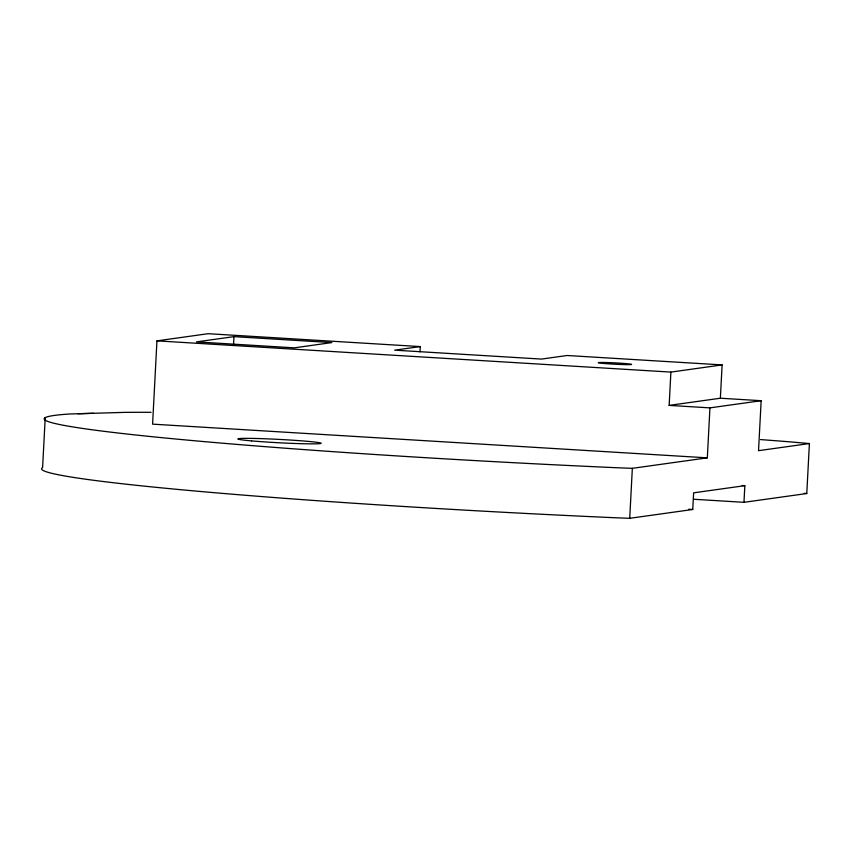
<?xml version="1.0" encoding="UTF-8"?>
<svg xmlns="http://www.w3.org/2000/svg" width="852" height="852" viewBox="0 0 852 852"><rect width="100%" height="100%" fill="white"/><g stroke="black" fill="none" stroke-linecap="round" stroke-linejoin="round"><path stroke-width="1.28" d="M45.22 417.672L42.6 467.631A479.9 19.255 3 0 0 614.803 517.728L629.724 518.304L692.751 509.485L693.624 492.829L744.84 485.661L743.966 502.318L693.56 499.251M419.993 351.844L420.27 346.583L208.165 333.696L156.949 340.864L152.583 424.147L707.32 457.843L709.94 407.874L761.155 400.706L758.536 450.676L809.4 443.551L806.78 493.521L743.966 502.318M233.554 344.581L233.97 336.636L331.865 342.579L294.302 347.84L196.407 341.897L233.97 336.636M629.724 518.304L632.344 468.334L707.32 457.843M669.15 405.392L670.897 372.09L722.113 364.912L720.366 398.225L669.15 405.392L709.94 407.874M420.27 346.583L394.668 350.161L541.499 359.086L567.112 355.497L722.113 364.912M78.118 413.742L93.411 413.295M632.344 468.334L617.423 467.759A479.9 19.255 3 0 1 69.502 413.997L124.733 412.368A479.9 19.255 3 0 1 151.049 412.304M156.949 340.864L670.897 372.09M720.366 398.225L761.155 400.706M742.188 485.502L744.84 485.661M688.767 509.24L692.751 509.485M809.4 443.551L789.325 441.794A479.9 19.255 3 0 0 760.548 439.579M804.267 493.297L806.78 493.521M251.628 440.899A41.812 1.683 3 0 0 320.341 443.583A41.812 1.683 3 0 0 266.442 438.823A41.812 1.683 3 0 0 251.628 440.899M603.812 363.463A16.689 0.671 3 0 0 631.236 364.539A16.689 0.671 3 0 0 609.723 362.632A16.689 0.671 3 0 0 603.812 363.463"/></g></svg>
